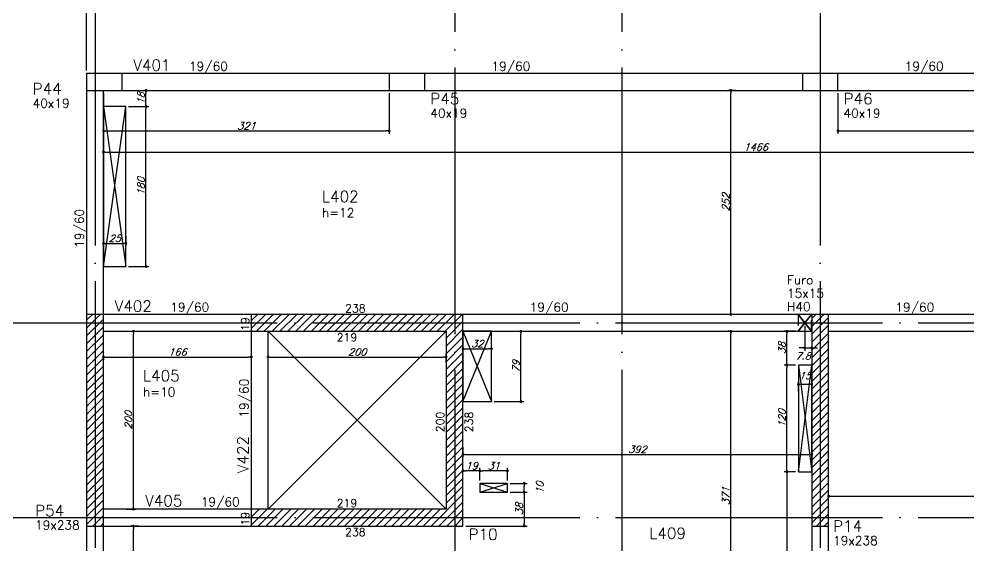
# Model space of a CAD drawing. Header units: millimetres. Extents: x -4122 to 5523, y -2094 to 2406.
# Drawn here: x -295 to 772, y 624 to 1216 of the extents above; entities that cross this region are included whole.
import ezdxf
from ezdxf.enums import TextEntityAlignment as Align

# ---------------------------------------------------------------- set-up
doc = ezdxf.new("R2010")
doc.units = ezdxf.units.MM
doc.header["$LTSCALE"] = 50
doc.linetypes.add('EIXO', pattern=[6.8, 6, -0.4, 0, -0.4])
doc.linetypes.add('HIDDEN', pattern=[0.375, 0.25, -0.125])
for name, color, linetype in [('F-COTAS', 106, 'Continuous'), ('F-COTAS-FUROS', 50, 'Continuous'), ('F-EIXO', 12, 'EIXO'), ('F-FURO-PAREDE', 2, 'HIDDEN'), ('F-FURO-PAREDE-TEXTOS', 2, 'Continuous'), ('F-LAJES-DIM', 2, 'Continuous'), ('F-LAJES-NOME', 4, 'Continuous'), ('F-PILARES-DIM', 172, 'Continuous'), ('F-PILARES-HACH', 174, 'Continuous'), ('F-PILARES-M', 170, 'Continuous'), ('F-PILARES-NOME', 170, 'Continuous'), ('F-PILARES-S', 170, 'Continuous'), ('F-TEXTO', 6, 'Continuous'), ('F-VIGAS', 3, 'Continuous'), ('F-VIGAS-DIM', 2, 'Continuous'), ('F-VIGAS-NOME', 4, 'Continuous'), ('F-VÃO', 1, 'Continuous')]:
    doc.layers.add(name, color=color, linetype=linetype)
doc.styles.add('CP-TEXT-INCL', font='simplex.shx', dxfattribs={"oblique": 20})
doc.styles.add('MCP', font='simplex.shx')
doc.styles.add('ROMANS', font='simplex.shx')
doc.dimstyles.new('CP-COTAS-50', dxfattribs={"dimscale": 0.64, "dimtxt": 12.5, "dimasz": 5, "dimexe": 5, "dimexo": 5, "dimgap": 2.5, "dimtad": 1, "dimdec": 1, "dimdsep": 46, "dimtxsty": 'CP-TEXT-INCL', "dimblk1": 'DOT', "dimblk2": 'DOT', "dimsah": 1, "dimcen": 9, "dimclrd": 256, "dimclre": 256, "dimclrt": 256, "dimadec": 0, "dimazin": 0, "dimtfac": 1, "dimtdec": 1, "dimtmove": 2, "dimatfit": 3, "dimldrblk": 'DOT', "dimfxl": 0, "dimtolj": 1, "dimarcsym": 0})
pattern_1 = [(45, (0, 0), (-4.419417, 4.419417), [])]

# ---------------------------------------------------------------- blocks, each defined once
blk = doc.blocks.new('*U26')
at = {"layer": 'F-EIXO'}
blk.add_line((0, 0), (7397, 0), dxfattribs=at)
at = {"layer": 'F-TEXTO', "style": 'ROMANS'}
blk.add_attdef('EIXO', text='', height=17.5, dxfattribs=at).set_placement((-28.2072, 0), align=Align.MIDDLE_CENTER)
blk = doc.blocks.new('*U28')
at = {"layer": 'F-EIXO'}
blk.add_line((0, 0), (0, -3377.9), dxfattribs=at)
at = {"layer": 'F-TEXTO', "style": 'ROMANS'}
blk.add_attdef('EIXO', text='', height=17.5, rotation=360, dxfattribs=at).set_placement((0, 28.2), align=Align.MIDDLE_CENTER)
blk = doc.blocks.new('*U29')
at = {"layer": 'F-EIXO'}
blk.add_line((0, 0), (0, -3477.9), dxfattribs=at)
at = {"layer": 'F-TEXTO', "style": 'ROMANS'}
blk.add_attdef('EIXO', text='', height=17.5, rotation=360, dxfattribs=at).set_placement((0, 28.2), align=Align.MIDDLE_CENTER)
blk = doc.blocks.new('_DOT')
at = {"color": 0, "linetype": 'ByBlock'}
blk.add_line((-0.5, 0), (-1, 0), dxfattribs=at)
at = {"color": 0, "linetype": 'ByBlock', "const_width": 0.5}
blk.add_lwpolyline([(-0.25, 0, 1), (0.25, 0, 1)], format="xyb", close=True, dxfattribs=at)
blk = doc.blocks.new('*D79')
at = {"layer": 'DEFPOINTS', "color": 0, "linetype": 'Continuous', "transparency": 16777216}
for p in [(3284.5, 1792.6), (3284.5, 1699.5), (-219, 1154.5)]:
    blk.add_point(p, dxfattribs=at)
at = {"layer": 'F-COTAS', "linetype": 'Continuous', "lineweight": -2, "transparency": 16777216}
for p, q in [((-219, 1157.7), (-219, 1795.8)), ((-215.8, 1792.6), (3281.3, 1792.6)), ((3284.5, 1702.7), (3284.5, 1795.8))]:
    blk.add_line(p, q, dxfattribs=at)
at = {"layer": 'F-COTAS', "linetype": 'Continuous', "lineweight": -2, "transparency": 16777216, "xscale": 3.2, "yscale": 3.2, "zscale": 3.2, "rotation": 180}
blk.add_blockref('_DOT', (-219, 1792.6), dxfattribs=at)
at = {"layer": 'F-COTAS', "linetype": 'Continuous', "lineweight": -2, "transparency": 16777216, "xscale": 3.2, "yscale": 3.2, "zscale": 3.2}
blk.add_blockref('_DOT', (3284.5, 1792.6), dxfattribs=at)
at = {"layer": 'F-COTAS', "linetype": 'Continuous', "transparency": 16777216, "insert": (1532.8, 1798.2), "char_height": 8, "attachment_point": 5, "style": 'CP-TEXT-INCL'}
blk.add_mtext('\\A1;3503.5', dxfattribs=at)
blk = doc.blocks.new('*U136')
at = {"layer": 'F-VÃO'}
for p, q in [((0, 0), (32, 79)), ((0, 79), (32, 0))]:
    blk.add_line(p, q, dxfattribs=at)
at = {"layer": 'F-VÃO', "color": 3}
blk.add_lwpolyline([(0, 0), (32, 0), (32, 79), (0, 79)], close=True, dxfattribs=at)
blk = doc.blocks.new('*U139')
at = {"layer": 'F-VÃO'}
for p, q in [((0, 0), (31, 10)), ((0, 10), (31, 0))]:
    blk.add_line(p, q, dxfattribs=at)
at = {"layer": 'F-VÃO', "color": 3}
blk.add_lwpolyline([(0, 0), (31, 0), (31, 10), (0, 10)], close=True, dxfattribs=at)
blk = doc.blocks.new('*U151')
at = {"layer": 'F-VÃO'}
for p, q in [((0, 0), (25, 180)), ((0, 180), (25, 0))]:
    blk.add_line(p, q, dxfattribs=at)
at = {"layer": 'F-VÃO', "color": 3}
blk.add_lwpolyline([(0, 0), (25, 0), (25, 180), (0, 180)], close=True, dxfattribs=at)
blk = doc.blocks.new('*U154')
at = {"layer": 'F-VÃO'}
for p, q in [((0, 0), (15, 120)), ((0, 120), (15, 0))]:
    blk.add_line(p, q, dxfattribs=at)
at = {"layer": 'F-VÃO', "color": 3}
blk.add_lwpolyline([(0, 0), (15, 0), (15, 120), (0, 120)], close=True, dxfattribs=at)
blk = doc.blocks.new('*D167')
at = {"layer": 'DEFPOINTS', "color": 0, "transparency": 16777216}
for p in [(254, 683.5), (204, 645.5), (272.8, 645.5)]:
    blk.add_point(p, dxfattribs=at)
at = {"layer": 'F-COTAS-FUROS', "lineweight": -2, "transparency": 16777216}
for p, q in [((257.2, 683.5), (276, 683.5)), ((272.8, 680.3), (272.8, 648.7)), ((207.2, 645.5), (276, 645.5))]:
    blk.add_line(p, q, dxfattribs=at)
at = {"layer": 'F-COTAS-FUROS', "lineweight": -2, "transparency": 16777216, "xscale": 3.2, "yscale": 3.2, "zscale": 3.2}
for p, rotation in [((272.8, 683.5), 90), ((272.8, 645.5), 270)]:
    blk.add_blockref('_DOT', p, dxfattribs=dict(at, rotation=rotation))
at = {"layer": 'F-COTAS-FUROS', "transparency": 16777216, "insert": (267.2, 664.5), "char_height": 8, "attachment_point": 5, "rotation": 90, "style": 'CP-TEXT-INCL'}
blk.add_mtext('\\A1;38', dxfattribs=at)
blk = doc.blocks.new('*D168')
at = {"layer": 'DEFPOINTS', "color": 0, "transparency": 16777216}
for p in [(254, 693.5), (272.8, 693.5), (254, 683.5)]:
    blk.add_point(p, dxfattribs=at)
at = {"layer": 'F-COTAS-FUROS', "lineweight": -2, "transparency": 16777216}
for p, q in [((257.2, 693.5), (276, 693.5)), ((257.2, 683.5), (276, 683.5)), ((272.8, 686.7), (272.8, 690.3))]:
    blk.add_line(p, q, dxfattribs=at)
at = {"layer": 'F-COTAS-FUROS', "lineweight": -2, "transparency": 16777216, "xscale": 3.2, "yscale": 3.2, "zscale": 3.2}
for p, rotation in [((272.8, 693.5), 90), ((272.8, 683.5), 270)]:
    blk.add_blockref('_DOT', p, dxfattribs=dict(at, rotation=rotation))
at = {"layer": 'F-COTAS-FUROS', "transparency": 16777216, "insert": (290.4, 688.5), "char_height": 8, "attachment_point": 5, "rotation": 90, "style": 'CP-TEXT-INCL'}
blk.add_mtext('\\A1;10', dxfattribs=at)
blk = doc.blocks.new('*D169')
at = {"layer": 'DEFPOINTS', "color": 0, "transparency": 16777216}
for p in [(223, 707.6), (223, 693.5), (254, 693.5)]:
    blk.add_point(p, dxfattribs=at)
at = {"layer": 'F-COTAS-FUROS', "lineweight": -2, "transparency": 16777216}
for p, q in [((223, 696.7), (223, 710.8)), ((250.8, 707.6), (226.2, 707.6)), ((254, 696.7), (254, 710.8))]:
    blk.add_line(p, q, dxfattribs=at)
at = {"layer": 'F-COTAS-FUROS', "lineweight": -2, "transparency": 16777216, "xscale": 3.2, "yscale": 3.2, "zscale": 3.2, "rotation": 180}
blk.add_blockref('_DOT', (223, 707.6), dxfattribs=at)
at = {"layer": 'F-COTAS-FUROS', "lineweight": -2, "transparency": 16777216, "xscale": 3.2, "yscale": 3.2, "zscale": 3.2}
blk.add_blockref('_DOT', (254, 707.6), dxfattribs=at)
at = {"layer": 'F-COTAS-FUROS', "transparency": 16777216, "insert": (238.5, 713.2), "char_height": 8, "attachment_point": 5, "style": 'CP-TEXT-INCL'}
blk.add_mtext('\\A1;31', dxfattribs=at)
blk = doc.blocks.new('*D170')
at = {"layer": 'DEFPOINTS', "color": 0, "transparency": 16777216}
for p in [(204, 707.6), (204, 699.3), (223, 699.3)]:
    blk.add_point(p, dxfattribs=at)
at = {"layer": 'F-COTAS-FUROS', "lineweight": -2, "transparency": 16777216}
for p, q in [((204, 702.5), (204, 710.8)), ((219.8, 707.6), (207.2, 707.6)), ((223, 702.5), (223, 710.8))]:
    blk.add_line(p, q, dxfattribs=at)
at = {"layer": 'F-COTAS-FUROS', "lineweight": -2, "transparency": 16777216, "xscale": 3.2, "yscale": 3.2, "zscale": 3.2, "rotation": 180}
blk.add_blockref('_DOT', (204, 707.6), dxfattribs=at)
at = {"layer": 'F-COTAS-FUROS', "lineweight": -2, "transparency": 16777216, "xscale": 3.2, "yscale": 3.2, "zscale": 3.2}
blk.add_blockref('_DOT', (223, 707.6), dxfattribs=at)
at = {"layer": 'F-COTAS-FUROS', "transparency": 16777216, "insert": (213.5, 713.2), "char_height": 8, "attachment_point": 5, "style": 'CP-TEXT-INCL'}
blk.add_mtext('\\A1;19', dxfattribs=at)
blk = doc.blocks.new('*D171')
at = {"layer": 'DEFPOINTS', "color": 0, "transparency": 16777216}
for p in [(260.8, 864.5), (269.1, 864.5), (236, 785.5)]:
    blk.add_point(p, dxfattribs=at)
at = {"layer": 'F-COTAS-FUROS', "lineweight": -2, "transparency": 16777216}
for p, q in [((264, 864.5), (272.3, 864.5)), ((269.1, 788.7), (269.1, 861.3)), ((239.2, 785.5), (272.3, 785.5))]:
    blk.add_line(p, q, dxfattribs=at)
at = {"layer": 'F-COTAS-FUROS', "lineweight": -2, "transparency": 16777216, "xscale": 3.2, "yscale": 3.2, "zscale": 3.2}
for p, rotation in [((269.1, 864.5), 90), ((269.1, 785.5), 270)]:
    blk.add_blockref('_DOT', p, dxfattribs=dict(at, rotation=rotation))
at = {"layer": 'F-COTAS-FUROS', "transparency": 16777216, "insert": (263.5, 825), "char_height": 8, "attachment_point": 5, "rotation": 90, "style": 'CP-TEXT-INCL'}
blk.add_mtext('\\A1;79', dxfattribs=at)
blk = doc.blocks.new('*D172')
at = {"layer": 'DEFPOINTS', "color": 0, "transparency": 16777216}
for p in [(236, 844.9), (204, 832.9), (236, 832.9)]:
    blk.add_point(p, dxfattribs=at)
at = {"layer": 'F-COTAS-FUROS', "lineweight": -2, "transparency": 16777216}
for p, q in [((204, 836.1), (204, 848.1)), ((207.2, 844.9), (232.8, 844.9)), ((236, 836.1), (236, 848.1))]:
    blk.add_line(p, q, dxfattribs=at)
at = {"layer": 'F-COTAS-FUROS', "lineweight": -2, "transparency": 16777216, "xscale": 3.2, "yscale": 3.2, "zscale": 3.2, "rotation": 180}
blk.add_blockref('_DOT', (204, 844.9), dxfattribs=at)
at = {"layer": 'F-COTAS-FUROS', "lineweight": -2, "transparency": 16777216, "xscale": 3.2, "yscale": 3.2, "zscale": 3.2}
blk.add_blockref('_DOT', (236, 844.9), dxfattribs=at)
at = {"layer": 'F-COTAS-FUROS', "transparency": 16777216, "insert": (220, 850.5), "char_height": 8, "attachment_point": 5, "style": 'CP-TEXT-INCL'}
blk.add_mtext('\\A1;32', dxfattribs=at)
blk = doc.blocks.new('*D173')
at = {"layer": 'DEFPOINTS', "color": 0, "transparency": 16777216}
for p in [(581, 706.5), (568.1, 493.5), (573.1, 493.5)]:
    blk.add_point(p, dxfattribs=at)
at = {"layer": 'F-COTAS-FUROS', "lineweight": -2, "transparency": 16777216}
for p, q in [((577.8, 706.5), (564.9, 706.5)), ((568.1, 703.3), (568.1, 496.7)), ((569.9, 493.5), (564.9, 493.5))]:
    blk.add_line(p, q, dxfattribs=at)
at = {"layer": 'F-COTAS-FUROS', "lineweight": -2, "transparency": 16777216, "xscale": 3.2, "yscale": 3.2, "zscale": 3.2}
for p, rotation in [((568.1, 706.5), 90), ((568.1, 493.5), 270)]:
    blk.add_blockref('_DOT', p, dxfattribs=dict(at, rotation=rotation))
at = {"layer": 'F-COTAS-FUROS', "transparency": 16777216, "insert": (562.5, 600), "char_height": 8, "attachment_point": 5, "rotation": 90, "style": 'CP-TEXT-INCL'}
blk.add_mtext('\\A1;213', dxfattribs=at)
blk = doc.blocks.new('*D174')
at = {"layer": 'DEFPOINTS', "color": 0, "transparency": 16777216}
for p in [(568.1, 826.5), (581, 826.5), (581, 706.5)]:
    blk.add_point(p, dxfattribs=at)
at = {"layer": 'F-COTAS-FUROS', "lineweight": -2, "transparency": 16777216}
for p, q in [((577.8, 826.5), (564.9, 826.5)), ((568.1, 709.7), (568.1, 823.3)), ((577.8, 706.5), (564.9, 706.5))]:
    blk.add_line(p, q, dxfattribs=at)
at = {"layer": 'F-COTAS-FUROS', "lineweight": -2, "transparency": 16777216, "xscale": 3.2, "yscale": 3.2, "zscale": 3.2}
for p, rotation in [((568.1, 826.5), 90), ((568.1, 706.5), 270)]:
    blk.add_blockref('_DOT', p, dxfattribs=dict(at, rotation=rotation))
at = {"layer": 'F-COTAS-FUROS', "transparency": 16777216, "insert": (562.5, 766.5), "char_height": 8, "attachment_point": 5, "rotation": 90, "style": 'CP-TEXT-INCL'}
blk.add_mtext('\\A1;120', dxfattribs=at)
blk = doc.blocks.new('*D175')
at = {"layer": 'DEFPOINTS', "color": 0, "transparency": 16777216}
for p in [(568.1, 864.5), (581, 864.5), (581, 826.5)]:
    blk.add_point(p, dxfattribs=at)
at = {"layer": 'F-COTAS-FUROS', "lineweight": -2, "transparency": 16777216}
for p, q in [((577.8, 864.5), (564.9, 864.5)), ((568.1, 829.7), (568.1, 861.3)), ((577.8, 826.5), (564.9, 826.5))]:
    blk.add_line(p, q, dxfattribs=at)
at = {"layer": 'F-COTAS-FUROS', "lineweight": -2, "transparency": 16777216, "xscale": 3.2, "yscale": 3.2, "zscale": 3.2}
for p, rotation in [((568.1, 864.5), 90), ((568.1, 826.5), 270)]:
    blk.add_blockref('_DOT', p, dxfattribs=dict(at, rotation=rotation))
at = {"layer": 'F-COTAS-FUROS', "transparency": 16777216, "insert": (562.5, 845.5), "char_height": 8, "attachment_point": 5, "rotation": 90, "style": 'CP-TEXT-INCL'}
blk.add_mtext('\\A1;38', dxfattribs=at)
blk = doc.blocks.new('*D176')
at = {"layer": 'DEFPOINTS', "color": 0, "transparency": 16777216}
for p in [(596, 804.9), (581, 793.7), (596, 798.3)]:
    blk.add_point(p, dxfattribs=at)
at = {"layer": 'F-COTAS-FUROS', "lineweight": -2, "transparency": 16777216}
for p, q in [((581, 796.9), (581, 808.1)), ((584.2, 804.9), (592.8, 804.9)), ((596, 801.5), (596, 808.1))]:
    blk.add_line(p, q, dxfattribs=at)
at = {"layer": 'F-COTAS-FUROS', "lineweight": -2, "transparency": 16777216, "xscale": 3.2, "yscale": 3.2, "zscale": 3.2, "rotation": 180}
blk.add_blockref('_DOT', (581, 804.9), dxfattribs=at)
at = {"layer": 'F-COTAS-FUROS', "lineweight": -2, "transparency": 16777216, "xscale": 3.2, "yscale": 3.2, "zscale": 3.2}
blk.add_blockref('_DOT', (596, 804.9), dxfattribs=at)
at = {"layer": 'F-COTAS-FUROS', "transparency": 16777216, "insert": (588.5, 814.5), "char_height": 8, "attachment_point": 5, "style": 'CP-TEXT-INCL'}
blk.add_mtext('\\A1;15', dxfattribs=at)
blk = doc.blocks.new('*D177')
at = {"layer": 'DEFPOINTS', "color": 0, "transparency": 16777216}
for p in [(-175, 1117.5), (-152.3, 1117.5), (-175, 937.5)]:
    blk.add_point(p, dxfattribs=at)
at = {"layer": 'F-COTAS-FUROS', "lineweight": -2, "transparency": 16777216}
for p, q in [((-171.8, 1117.5), (-149.1, 1117.5)), ((-152.3, 940.7), (-152.3, 1114.3)), ((-171.8, 937.5), (-149.1, 937.5))]:
    blk.add_line(p, q, dxfattribs=at)
at = {"layer": 'F-COTAS-FUROS', "lineweight": -2, "transparency": 16777216, "xscale": 3.2, "yscale": 3.2, "zscale": 3.2}
for p, rotation in [((-152.3, 1117.5), 90), ((-152.3, 937.5), 270)]:
    blk.add_blockref('_DOT', p, dxfattribs=dict(at, rotation=rotation))
at = {"layer": 'F-COTAS-FUROS', "transparency": 16777216, "insert": (-157.9, 1027.5), "char_height": 8, "attachment_point": 5, "rotation": 90, "style": 'CP-TEXT-INCL'}
blk.add_mtext('\\A1;180', dxfattribs=at)
blk = doc.blocks.new('*D178')
at = {"layer": 'DEFPOINTS', "color": 0, "transparency": 16777216}
for p in [(-160, 1135.5), (-152.3, 1135.5), (-175, 1117.5)]:
    blk.add_point(p, dxfattribs=at)
at = {"layer": 'F-COTAS-FUROS', "lineweight": -2, "transparency": 16777216}
for p, q in [((-156.8, 1135.5), (-149.1, 1135.5)), ((-152.3, 1120.7), (-152.3, 1132.3)), ((-171.8, 1117.5), (-149.1, 1117.5))]:
    blk.add_line(p, q, dxfattribs=at)
at = {"layer": 'F-COTAS-FUROS', "lineweight": -2, "transparency": 16777216, "xscale": 3.2, "yscale": 3.2, "zscale": 3.2}
for p, rotation in [((-152.3, 1135.5), 90), ((-152.3, 1117.5), 270)]:
    blk.add_blockref('_DOT', p, dxfattribs=dict(at, rotation=rotation))
at = {"layer": 'F-COTAS-FUROS', "transparency": 16777216, "insert": (-157.9, 1126.5), "char_height": 8, "attachment_point": 5, "rotation": 90, "style": 'CP-TEXT-INCL'}
blk.add_mtext('\\A1;18', dxfattribs=at)
blk = doc.blocks.new('*D179')
at = {"layer": 'DEFPOINTS', "color": 0, "transparency": 16777216}
for p in [(-200, 974.6), (-175, 974.6), (-175, 963.4)]:
    blk.add_point(p, dxfattribs=at)
at = {"layer": 'F-COTAS-FUROS', "lineweight": -2, "transparency": 16777216}
for p, q in [((-200, 971.4), (-200, 960.2)), ((-175, 971.4), (-175, 960.2)), ((-196.8, 963.4), (-178.2, 963.4))]:
    blk.add_line(p, q, dxfattribs=at)
at = {"layer": 'F-COTAS-FUROS', "lineweight": -2, "transparency": 16777216, "xscale": 3.2, "yscale": 3.2, "zscale": 3.2, "rotation": 180}
blk.add_blockref('_DOT', (-200, 963.4), dxfattribs=at)
at = {"layer": 'F-COTAS-FUROS', "lineweight": -2, "transparency": 16777216, "xscale": 3.2, "yscale": 3.2, "zscale": 3.2}
blk.add_blockref('_DOT', (-175, 963.4), dxfattribs=at)
at = {"layer": 'F-COTAS-FUROS', "transparency": 16777216, "insert": (-187.5, 969), "char_height": 8, "attachment_point": 5, "style": 'CP-TEXT-INCL'}
blk.add_mtext('\\A1;25', dxfattribs=at)
blk = doc.blocks.new('*D263')
at = {"layer": 'DEFPOINTS', "color": 0, "transparency": 16777216}
for p in [(-200, 1135.5), (121, 1135.5), (121, 1090)]:
    blk.add_point(p, dxfattribs=at)
at = {"layer": 'F-COTAS', "lineweight": -2, "transparency": 16777216}
for p, q in [((-200, 1132.3), (-200, 1086.8)), ((121, 1132.3), (121, 1086.8)), ((-196.8, 1090), (117.8, 1090))]:
    blk.add_line(p, q, dxfattribs=at)
at = {"layer": 'F-COTAS', "lineweight": -2, "transparency": 16777216, "xscale": 3.2, "yscale": 3.2, "zscale": 3.2, "rotation": 180}
blk.add_blockref('_DOT', (-200, 1090), dxfattribs=at)
at = {"layer": 'F-COTAS', "lineweight": -2, "transparency": 16777216, "xscale": 3.2, "yscale": 3.2, "zscale": 3.2}
blk.add_blockref('_DOT', (121, 1090), dxfattribs=at)
at = {"layer": 'F-COTAS', "transparency": 16777216, "insert": (-39.5, 1095.6), "char_height": 8, "attachment_point": 5, "style": 'CP-TEXT-INCL'}
blk.add_mtext('\\A1;321', dxfattribs=at)
blk = doc.blocks.new('*D269')
at = {"layer": 'DEFPOINTS', "color": 0, "transparency": 16777216}
for p in [(-200, 1060), (1266, 1066.1), (1266, 1043.8)]:
    blk.add_point(p, dxfattribs=at)
at = {"layer": 'F-COTAS', "lineweight": -2, "transparency": 16777216}
for p, q in [((-200, 1063.2), (-200, 1069.3)), ((1266, 1047), (1266, 1069.3)), ((-196.8, 1066.1), (1262.8, 1066.1))]:
    blk.add_line(p, q, dxfattribs=at)
at = {"layer": 'F-COTAS', "lineweight": -2, "transparency": 16777216, "xscale": 3.2, "yscale": 3.2, "zscale": 3.2, "rotation": 180}
blk.add_blockref('_DOT', (-200, 1066.1), dxfattribs=at)
at = {"layer": 'F-COTAS', "lineweight": -2, "transparency": 16777216, "xscale": 3.2, "yscale": 3.2, "zscale": 3.2}
blk.add_blockref('_DOT', (1266, 1066.1), dxfattribs=at)
at = {"layer": 'F-COTAS', "transparency": 16777216, "insert": (533, 1071.7), "char_height": 8, "attachment_point": 5, "style": 'CP-TEXT-INCL'}
blk.add_mtext('\\A1;1466', dxfattribs=at)
blk = doc.blocks.new('*D272')
at = {"layer": 'DEFPOINTS', "color": 0, "transparency": 16777216}
for p in [(615, 679), (1276, 679), (1276, 679)]:
    blk.add_point(p, dxfattribs=at)
at = {"layer": 'F-COTAS', "lineweight": -2, "transparency": 16777216}
blk.add_line((618.2, 679), (1272.8, 679), dxfattribs=at)
at = {"layer": 'F-COTAS', "lineweight": -2, "transparency": 16777216, "xscale": 3.2, "yscale": 3.2, "zscale": 3.2, "rotation": 180}
blk.add_blockref('_DOT', (615, 679), dxfattribs=at)
at = {"layer": 'F-COTAS', "lineweight": -2, "transparency": 16777216, "xscale": 3.2, "yscale": 3.2, "zscale": 3.2}
blk.add_blockref('_DOT', (1276, 679), dxfattribs=at)
at = {"layer": 'F-COTAS', "transparency": 16777216, "insert": (945.5, 684.6), "char_height": 8, "attachment_point": 5, "style": 'CP-TEXT-INCL'}
blk.add_mtext('\\A1;661', dxfattribs=at)
blk = doc.blocks.new('*D276')
at = {"layer": 'DEFPOINTS', "color": 0, "transparency": 16777216}
for p in [(-166.5, 645.5), (-157, 645.5), (-157, 493.5)]:
    blk.add_point(p, dxfattribs=at)
at = {"layer": 'F-COTAS', "lineweight": -2, "transparency": 16777216}
for p, q in [((-160.2, 645.5), (-169.7, 645.5)), ((-166.5, 496.7), (-166.5, 642.3)), ((-160.2, 493.5), (-169.7, 493.5))]:
    blk.add_line(p, q, dxfattribs=at)
at = {"layer": 'F-COTAS', "lineweight": -2, "transparency": 16777216, "xscale": 3.2, "yscale": 3.2, "zscale": 3.2}
for p, rotation in [((-166.5, 645.5), 90), ((-166.5, 493.5), 270)]:
    blk.add_blockref('_DOT', p, dxfattribs=dict(at, rotation=rotation))
at = {"layer": 'F-COTAS', "transparency": 16777216, "insert": (-172.1, 569.5), "char_height": 8, "attachment_point": 5, "rotation": 90, "style": 'CP-TEXT-INCL'}
blk.add_mtext('\\A1;152', dxfattribs=at)
blk = doc.blocks.new('*D277')
at = {"layer": 'DEFPOINTS', "color": 0, "transparency": 16777216}
for p in [(-177.3, 864.5), (-166.5, 864.5), (-177.3, 664.5)]:
    blk.add_point(p, dxfattribs=at)
at = {"layer": 'F-COTAS', "lineweight": -2, "transparency": 16777216}
for p, q in [((-174.1, 864.5), (-163.3, 864.5)), ((-166.5, 667.7), (-166.5, 861.3)), ((-174.1, 664.5), (-163.3, 664.5))]:
    blk.add_line(p, q, dxfattribs=at)
at = {"layer": 'F-COTAS', "lineweight": -2, "transparency": 16777216, "xscale": 3.2, "yscale": 3.2, "zscale": 3.2}
for p, rotation in [((-166.5, 864.5), 90), ((-166.5, 664.5), 270)]:
    blk.add_blockref('_DOT', p, dxfattribs=dict(at, rotation=rotation))
at = {"layer": 'F-COTAS', "transparency": 16777216, "insert": (-172.1, 764.5), "char_height": 8, "attachment_point": 5, "rotation": 90, "style": 'CP-TEXT-INCL'}
blk.add_mtext('\\A1;200', dxfattribs=at)
blk = doc.blocks.new('*D278')
at = {"layer": 'DEFPOINTS', "color": 0, "transparency": 16777216}
for p in [(-200, 839.1), (-34, 839.1), (-34, 835.6)]:
    blk.add_point(p, dxfattribs=at)
at = {"layer": 'F-COTAS', "lineweight": -2, "transparency": 16777216}
for p, q in [((-200, 835.9), (-200, 832.4)), ((-196.8, 835.6), (-37.2, 835.6)), ((-34, 835.9), (-34, 832.4))]:
    blk.add_line(p, q, dxfattribs=at)
at = {"layer": 'F-COTAS', "lineweight": -2, "transparency": 16777216, "xscale": 3.2, "yscale": 3.2, "zscale": 3.2, "rotation": 180}
blk.add_blockref('_DOT', (-200, 835.6), dxfattribs=at)
at = {"layer": 'F-COTAS', "lineweight": -2, "transparency": 16777216, "xscale": 3.2, "yscale": 3.2, "zscale": 3.2}
blk.add_blockref('_DOT', (-34, 835.6), dxfattribs=at)
at = {"layer": 'F-COTAS', "transparency": 16777216, "insert": (-117, 841.2), "char_height": 8, "attachment_point": 5, "style": 'CP-TEXT-INCL'}
blk.add_mtext('\\A1;166', dxfattribs=at)
blk = doc.blocks.new('*D279')
at = {"layer": 'DEFPOINTS', "color": 0, "transparency": 16777216}
for p in [(185, 835.6), (-15, 826.1), (185, 826.1)]:
    blk.add_point(p, dxfattribs=at)
at = {"layer": 'F-COTAS', "lineweight": -2, "transparency": 16777216}
for p, q in [((-15, 829.3), (-15, 838.8)), ((-11.8, 835.6), (181.8, 835.6)), ((185, 829.3), (185, 838.8))]:
    blk.add_line(p, q, dxfattribs=at)
at = {"layer": 'F-COTAS', "lineweight": -2, "transparency": 16777216, "xscale": 3.2, "yscale": 3.2, "zscale": 3.2, "rotation": 180}
blk.add_blockref('_DOT', (-15, 835.6), dxfattribs=at)
at = {"layer": 'F-COTAS', "lineweight": -2, "transparency": 16777216, "xscale": 3.2, "yscale": 3.2, "zscale": 3.2}
blk.add_blockref('_DOT', (185, 835.6), dxfattribs=at)
at = {"layer": 'F-COTAS', "transparency": 16777216, "insert": (85, 841.2), "char_height": 8, "attachment_point": 5, "style": 'CP-TEXT-INCL'}
blk.add_mtext('\\A1;200', dxfattribs=at)
blk = doc.blocks.new('*D280')
at = {"layer": 'DEFPOINTS', "color": 0, "transparency": 16777216}
for p in [(505.1, 1135.5), (513.5, 1135.5), (513.5, 883.5)]:
    blk.add_point(p, dxfattribs=at)
at = {"layer": 'F-COTAS', "lineweight": -2, "transparency": 16777216}
for p, q in [((510.3, 1135.5), (501.9, 1135.5)), ((505.1, 886.7), (505.1, 1132.3)), ((510.3, 883.5), (501.9, 883.5))]:
    blk.add_line(p, q, dxfattribs=at)
at = {"layer": 'F-COTAS', "lineweight": -2, "transparency": 16777216, "xscale": 3.2, "yscale": 3.2, "zscale": 3.2}
for p, rotation in [((505.1, 1135.5), 90), ((505.1, 883.5), 270)]:
    blk.add_blockref('_DOT', p, dxfattribs=dict(at, rotation=rotation))
at = {"layer": 'F-COTAS', "transparency": 16777216, "insert": (499.5, 1009.5), "char_height": 8, "attachment_point": 5, "rotation": 90, "style": 'CP-TEXT-INCL'}
blk.add_mtext('\\A1;252', dxfattribs=at)
blk = doc.blocks.new('*D281')
at = {"layer": 'DEFPOINTS', "color": 0, "transparency": 16777216}
for p in [(505.1, 864.5), (505.9, 864.5), (487.7, 493.5)]:
    blk.add_point(p, dxfattribs=at)
at = {"layer": 'F-COTAS', "lineweight": -2, "transparency": 16777216}
for p, q in [((502.7, 864.5), (501.9, 864.5)), ((505.1, 496.7), (505.1, 861.3)), ((490.9, 493.5), (508.3, 493.5))]:
    blk.add_line(p, q, dxfattribs=at)
at = {"layer": 'F-COTAS', "lineweight": -2, "transparency": 16777216, "xscale": 3.2, "yscale": 3.2, "zscale": 3.2}
for p, rotation in [((505.1, 864.5), 90), ((505.1, 493.5), 270)]:
    blk.add_blockref('_DOT', p, dxfattribs=dict(at, rotation=rotation))
at = {"layer": 'F-COTAS', "transparency": 16777216, "insert": (499.5, 679), "char_height": 8, "attachment_point": 5, "rotation": 90, "style": 'CP-TEXT-INCL'}
blk.add_mtext('\\A1;371', dxfattribs=at)
blk = doc.blocks.new('*D295')
at = {"layer": 'DEFPOINTS', "color": 0, "transparency": 16777216}
for p in [(204, 737.1), (596, 737.1), (596, 726.1)]:
    blk.add_point(p, dxfattribs=at)
at = {"layer": 'F-COTAS', "lineweight": -2, "transparency": 16777216}
for p, q in [((204, 733.9), (204, 722.9)), ((207.2, 726.1), (592.8, 726.1)), ((596, 733.9), (596, 722.9))]:
    blk.add_line(p, q, dxfattribs=at)
at = {"layer": 'F-COTAS', "lineweight": -2, "transparency": 16777216, "xscale": 3.2, "yscale": 3.2, "zscale": 3.2, "rotation": 180}
blk.add_blockref('_DOT', (204, 726.1), dxfattribs=at)
at = {"layer": 'F-COTAS', "lineweight": -2, "transparency": 16777216, "xscale": 3.2, "yscale": 3.2, "zscale": 3.2}
blk.add_blockref('_DOT', (596, 726.1), dxfattribs=at)
at = {"layer": 'F-COTAS', "transparency": 16777216, "insert": (400, 731.7), "char_height": 8, "attachment_point": 5, "style": 'CP-TEXT-INCL'}
blk.add_mtext('\\A1;392', dxfattribs=at)
blk = doc.blocks.new('*D296')
at = {"layer": 'DEFPOINTS', "color": 0, "transparency": 16777216}
for p in [(625.5, 1135.5), (1266, 1117), (1266, 1090)]:
    blk.add_point(p, dxfattribs=at)
at = {"layer": 'F-COTAS', "lineweight": -2, "transparency": 16777216}
for p, q in [((625.5, 1132.3), (625.5, 1086.8)), ((1266, 1113.8), (1266, 1086.8)), ((628.7, 1090), (1262.8, 1090))]:
    blk.add_line(p, q, dxfattribs=at)
at = {"layer": 'F-COTAS', "lineweight": -2, "transparency": 16777216, "xscale": 3.2, "yscale": 3.2, "zscale": 3.2, "rotation": 180}
blk.add_blockref('_DOT', (625.5, 1090), dxfattribs=at)
at = {"layer": 'F-COTAS', "lineweight": -2, "transparency": 16777216, "xscale": 3.2, "yscale": 3.2, "zscale": 3.2}
blk.add_blockref('_DOT', (1266, 1090), dxfattribs=at)
at = {"layer": 'F-COTAS', "transparency": 16777216, "insert": (945.8, 1095.6), "char_height": 8, "attachment_point": 5, "style": 'CP-TEXT-INCL'}
blk.add_mtext('\\A1;640.5', dxfattribs=at)
blk = doc.blocks.new('*D333')
at = {"layer": 'DEFPOINTS', "color": 0, "transparency": 16777216}
for p in [(588.2, 874), (596, 858.1), (596, 845.9)]:
    blk.add_point(p, dxfattribs=at)
at = {"layer": 'F-COTAS-FUROS', "lineweight": -2, "transparency": 16777216}
for p, q in [((588.2, 870.8), (588.2, 842.7)), ((596, 854.9), (596, 842.7)), ((585, 845.9), (581.8, 845.9)), ((588.2, 845.9), (596, 845.9)), ((599.2, 845.9), (602.4, 845.9))]:
    blk.add_line(p, q, dxfattribs=at)
at = {"layer": 'F-COTAS-FUROS', "lineweight": -2, "transparency": 16777216, "xscale": 3.2, "yscale": 3.2, "zscale": 3.2}
blk.add_blockref('_DOT', (588.2, 845.9), dxfattribs=at)
at = {"layer": 'F-COTAS-FUROS', "lineweight": -2, "transparency": 16777216, "xscale": 3.2, "yscale": 3.2, "zscale": 3.2, "rotation": 180}
blk.add_blockref('_DOT', (596, 845.9), dxfattribs=at)
at = {"layer": 'F-COTAS-FUROS', "transparency": 16777216, "insert": (586.3, 836.8), "char_height": 8, "attachment_point": 5, "style": 'CP-TEXT-INCL'}
blk.add_mtext('\\A1;7.8', dxfattribs=at)

msp = doc.modelspace()

# ---------------------------------------------------------------- hatches: boundary and pattern name
at = {"layer": 'F-PILARES-HACH', "linetype": 'Continuous'}
h = msp.add_hatch(dxfattribs=at)
h.set_pattern_fill('ANSI31', color=256, scale=50, style=0)
h.set_pattern_definition(pattern_1)
h.paths.add_polyline_path([(-219, 645.5), (-200, 645.5), (-200, 883.5), (-219, 883.5)], flags=16)
h = msp.add_hatch(dxfattribs=at)
h.set_pattern_fill('ANSI31', color=256, scale=50, style=0)
h.set_pattern_definition(pattern_1)
h.paths.add_polyline_path([(204, 645.5), (204, 883.5), (-34, 883.5), (-34, 864.5), (185, 864.5), (185, 664.5), (-34, 664.5), (-34, 645.5)], flags=16)
h = msp.add_hatch(dxfattribs=at)
h.set_pattern_fill('ANSI31', color=256, scale=50, style=0)
h.set_pattern_definition(pattern_1)
h.paths.add_polyline_path([(596, 645.5), (615, 645.5), (615, 883.5), (596, 883.5)], flags=16)

# ---------------------------------------------------------------- linework, layer by layer
at = {"layer": 'F-FURO-PAREDE'}
msp.add_lwpolyline([(588.25, 874), (580.75, 864.5), (595.75, 864.5), (588.25, 874), (595.75, 864.5), (595.75, 883.5), (588.25, 874), (595.75, 883.5), (580.75, 883.5), (588.25, 874), (580.75, 883.5), (580.75, 864.5), (588.25, 874)], dxfattribs=at)
at = {"layer": 'F-PILARES-M', "linetype": 'Continuous'}
for points in [[(-219, 1135.5), (-179, 1135.5), (-179, 1154.5), (-219, 1154.5), (-219, 1135.5)], [(121, 1135.5), (161, 1135.5), (161, 1154.5), (121, 1154.5), (121, 1135.5)], [(585.5, 1135.5), (625.5, 1135.5), (625.5, 1154.5), (585.5, 1154.5), (585.5, 1135.5)]]:
    msp.add_lwpolyline(points, dxfattribs=at)
at = {"layer": 'F-PILARES-S', "linetype": 'Continuous'}
for points in [[(-219, 645.5), (-200, 645.5), (-200, 883.5), (-219, 883.5), (-219, 645.5)], [(204, 645.5), (204, 883.5), (-34, 883.5), (-34, 864.5), (185, 864.5), (185, 664.5), (-34, 664.5), (-34, 645.5), (204, 645.5)], [(596, 645.5), (615, 645.5), (615, 883.5), (596, 883.5), (596, 645.5)]]:
    msp.add_lwpolyline(points, dxfattribs=at)
at = {"layer": 'F-VIGAS'}
for points in [[(121, 1154.5), (-179, 1154.5)], [(585.5, 1154.5), (161, 1154.5)], [(1266, 1154.5), (625.5, 1154.5)], [(-219, 1135.5), (-219, 883.5)], [(-200, 883.5), (-200, 1135.5)], [(-179, 1135.5), (121, 1135.5)], [(161, 1135.5), (585.5, 1135.5)], [(625.5, 1135.5), (1266, 1135.5)], [(-34, 883.5), (-200, 883.5)], [(596, 883.5), (204, 883.5)], [(1266, 883.5), (615, 883.5)], [(-200, 864.5), (-34, 864.5)], [(-34, 864.5), (-34, 664.5)], [(-15, 664.5), (-15, 864.5)], [(204, 864.5), (596, 864.5)], [(615, 864.5), (1266, 864.5)], [(-34, 664.5), (-200, 664.5)], [(-219, 645.5), (-219, 493.5)], [(-200, 645.5), (-34, 645.5)], [(-200, 493.5), (-200, 645.5)], [(596, 645.5), (596, 493.5)], [(615, 493.5), (615, 645.5)]]:
    msp.add_lwpolyline(points, dxfattribs=at)
at = {"layer": 'F-VÃO'}
for p, q in [((-15, 664.5), (185, 864.5)), ((-15, 864.5), (185, 664.5))]:
    msp.add_line(p, q, dxfattribs=at)

# ---------------------------------------------------------------- block references
at = {"layer": 'F-EIXO', "linetype": 'Continuous'}
for name, p in [('*U29', (-209.5, 1941.357)), ('*U29', (605.5, 1941.357)), ('*U28', (195, 1841.357)), ('*U28', (382.5, 1841.357)), ('*U26', (-3705.761, 874)), ('*U26', (-3705.761, 655))]:
    msp.add_blockref(name, p, dxfattribs=at)
at = {"layer": 'F-VÃO'}
for name, p in [('*U151', (-200, 937.5)), ('*U136', (204, 785.5)), ('*U154', (581, 706.5)), ('*U139', (223, 683.5))]:
    msp.add_blockref(name, p, dxfattribs=at)

# ---------------------------------------------------------------- texts
at = {"layer": 'F-FURO-PAREDE-TEXTOS', "linetype": 'Continuous', "style": 'MCP'}
for s, p in [('Furo', (568.25, 917.354)), ('15x15', (568.25, 902.354)), ('H40', (568.25, 887.354))]:
    msp.add_text(s, height=10, dxfattribs=at).set_placement(p)
at = {"layer": 'F-LAJES-DIM', "linetype": 'Continuous', "style": 'MCP'}
for s, p in [('h=12', (45.501, 992.913)), ('h=10', (-155.675, 791.266))]:
    msp.add_text(s, height=10, dxfattribs=at).set_placement(p)
at = {"layer": 'F-LAJES-NOME', "linetype": 'Continuous', "style": 'MCP'}
for s, p in [('L402', (45.501, 1009.913)), ('L405', (-155.675, 808.266)), ('L409', (413.401, 631.081))]:
    msp.add_text(s, height=12.5, dxfattribs=at).set_placement(p)
at = {"layer": 'F-PILARES-DIM', "linetype": 'Continuous', "style": 'MCP'}
for s, height, p in [('40x19', 10, (-279.75, 1116.053)), ('40x19', 10, (167.25, 1104.875)), ('40x19', 10, (631.75, 1104.875)), ('238', 9, (71.5, 885.75)), ('219', 9, (62, 853.25)), ('219', 9, (62, 666.75)), ('19x238', 10, (-276.907, 641.559)), ('238', 9, (71.5, 634.25)), ('19x238', 10, (620.056, 624.135))]:
    msp.add_text(s, height=height, dxfattribs=at).set_placement(p)
for s, p in [('19', (-36.25, 865)), ('200', (182.75, 751)), ('238', (215.25, 751)), ('19', (-36.25, 646))]:
    msp.add_text(s, height=9, rotation=90, dxfattribs=at).set_placement(p)
at = {"layer": 'F-PILARES-NOME', "linetype": 'Continuous', "style": 'MCP'}
for s, p in [('P44', (-279.75, 1131.053)), ('P45', (167.25, 1119.875)), ('P46', (631.75, 1119.875)), ('P54', (-276.907, 656.559)), ('P14', (620.056, 639.135)), ('P10', (210.25, 629.875))]:
    msp.add_text(s, height=12.5, dxfattribs=at).set_placement(p)
at = {"layer": 'F-VIGAS-DIM', "linetype": 'Continuous', "style": 'MCP'}
for p in [(-104, 1157.625), (236, 1157.625), (700.5, 1157.625), (-125, 886.625), (279, 886.625), (690, 886.625), (-90.682, 667.625)]:
    msp.add_text('19/60', height=10, dxfattribs=at).set_placement(p)
for p in [(-222.125, 958.5), (-37.125, 767.421)]:
    msp.add_text('19/60', height=10, rotation=90, dxfattribs=at).set_placement(p)
at = {"layer": 'F-VIGAS-NOME', "linetype": 'Continuous', "style": 'MCP'}
for s, p in [('V401', (-166.5, 1157.625)), ('V402', (-187.5, 886.625)), ('V405', (-153.182, 667.625))]:
    msp.add_text(s, height=12.5, dxfattribs=at).set_placement(p)
msp.add_text('V422', height=12.5, rotation=90, dxfattribs=at).set_placement((-37.125, 704.921))

# ---------------------------------------------------------------- dimensions: what is measured, and where the dimension line sits
at = {"layer": 'F-COTAS', "linetype": 'Continuous'}
dim = msp.add_linear_dim(base=(3284.5, 1792.612), p1=(-219, 1154.5), p2=(3284.5, 1699.5), dimstyle='CP-COTAS-50', dxfattribs=at)
dim.commit()
dim.dimension.update_dxf_attribs({"geometry": '*D79', "text_midpoint": (1532.75, 1798.212)})
at = {"layer": 'F-COTAS'}
for base, p1, p2, picture, middle in [((121, 1089.987), (-200, 1135.5), (121, 1135.5), '*D263', (-39.5, 1095.587)), ((1266, 1089.987), (625.5, 1135.5), (1266, 1117), '*D296', (945.75, 1095.587)), ((1266, 1066.148), (-200, 1059.954), (1266, 1043.845), '*D269', (533, 1071.748)), ((-34, 835.627), (-200, 839.111), (-34, 839.111), '*D278', (-117, 841.227)), ((185, 835.627), (-15, 826.076), (185, 826.076), '*D279', (85, 841.227)), ((596, 726.065), (204, 737.098), (596, 737.098), '*D295', (400, 731.665)), ((1276, 678.983), (615, 678.983), (1276, 678.983), '*D272', (945.5, 684.583))]:
    dim = msp.add_linear_dim(base=base, p1=p1, p2=p2, dimstyle='CP-COTAS-50', override={"dimfxl": 7.5}, dxfattribs=at)
    dim.commit()
    dim.dimension.update_dxf_attribs({"geometry": picture, "text_midpoint": middle})
for base, p1, p2, picture, middle in [((505.133, 1135.5), (513.456, 883.5), (513.456, 1135.5), '*D280', (499.533, 1009.5)), ((-166.497, 864.5), (-177.289, 664.5), (-177.289, 864.5), '*D277', (-172.097, 764.5)), ((505.133, 864.5), (487.68, 493.5), (505.93, 864.5), '*D281', (499.533, 679)), ((-166.497, 645.5), (-157.006, 493.5), (-157.006, 645.5), '*D276', (-172.097, 569.5))]:
    dim = msp.add_linear_dim(base=base, p1=p1, p2=p2, angle=90, dimstyle='CP-COTAS-50', override={"dimfxl": 7.5}, dxfattribs=at)
    dim.commit()
    dim.dimension.update_dxf_attribs({"geometry": picture, "text_midpoint": middle})
at = {"layer": 'F-COTAS-FUROS'}
for base, p1, p2, picture, middle in [((-152.263, 1135.5), (-175, 1117.5), (-160.045, 1135.5), '*D178', (-157.863, 1126.5)), ((-152.263, 1117.5), (-175, 937.5), (-175, 1117.5), '*D177', (-157.863, 1027.5)), ((269.14, 864.5), (236, 785.5), (260.756, 864.5), '*D171', (263.54, 825)), ((568.097, 864.5), (581, 826.5), (581, 864.5), '*D175', (562.497, 845.5)), ((568.097, 826.5), (581, 706.5), (581, 826.5), '*D174', (562.497, 766.5)), ((568.097, 493.5), (581, 706.5), (573.068, 493.5), '*D173', (562.497, 600)), ((272.813, 693.5), (254, 683.5), (254, 693.5), '*D168', (290.413, 688.5)), ((272.813, 645.5), (254, 683.5), (204, 645.5), '*D167', (267.213, 664.5))]:
    dim = msp.add_linear_dim(base=base, p1=p1, p2=p2, angle=90, dimstyle='CP-COTAS-50', override={"dimfxl": 7.5}, dxfattribs=at)
    dim.commit()
    dim.dimension.update_dxf_attribs({"geometry": picture, "text_midpoint": middle})
for base, p1, p2, picture, middle in [((-175, 963.397), (-200, 974.575), (-175, 974.575), '*D179', (-187.5, 968.997)), ((236, 844.879), (204, 832.911), (236, 832.911), '*D172', (220, 850.479)), ((596, 804.928), (581, 793.687), (596, 798.294), '*D176', (588.5, 814.528)), ((204, 707.585), (223, 699.251), (204, 699.251), '*D170', (213.5, 713.185)), ((223, 707.585), (254, 693.5), (223, 693.5), '*D169', (238.5, 713.185))]:
    dim = msp.add_linear_dim(base=base, p1=p1, p2=p2, dimstyle='CP-COTAS-50', override={"dimfxl": 7.5}, dxfattribs=at)
    dim.commit()
    dim.dimension.update_dxf_attribs({"geometry": picture, "text_midpoint": middle})
dim = msp.add_linear_dim(base=(596, 845.912455875), p1=(588.25, 874), p2=(596, 858.09053832), dimstyle='CP-COTAS-50', override={"dimfxl": 7.5}, dxfattribs=at)
dim.commit()
dim.dimension.update_dxf_attribs({"geometry": '*D333', "text_midpoint": (586.279034034, 836.767417201), "dimtype": 160})

doc.saveas('drawing.dxf')
